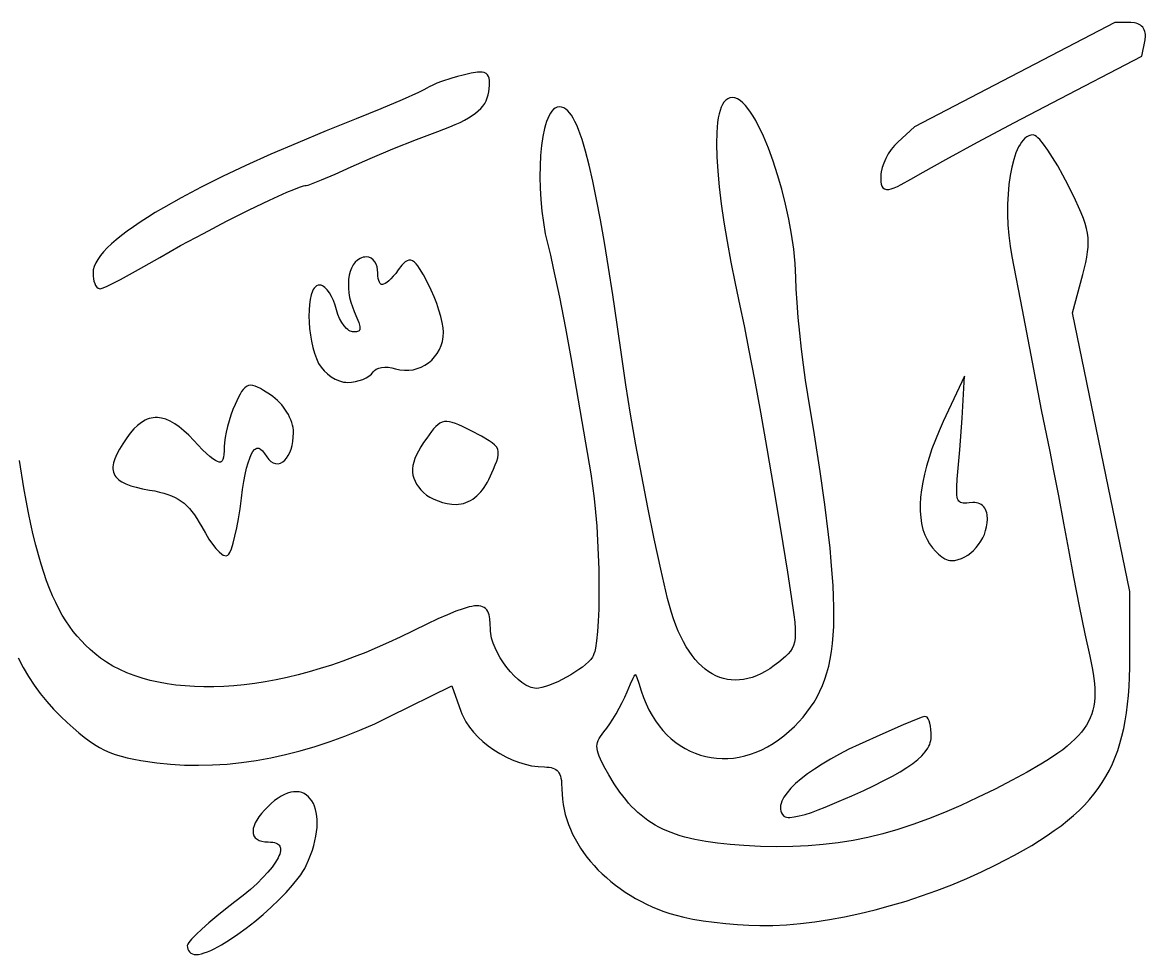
# Model space of a CAD drawing. Extents: x -592 to 638, y 287 to 852.
# Drawn here: x -27.4 to 36.1, y 402.1 to 454.7 of the extents above; entities that cross this region are included whole.
import ezdxf

# ---------------------------------------------------------------- set-up
doc = ezdxf.new("R2010")
doc.units = 0
doc.layers.add('COUCHE_1', color=18, linetype='CONTINUOUS')

msp = doc.modelspace()

# ---------------------------------------------------------------- linework, layer by layer
at = {"layer": 'COUCHE_1'}
for points in [[(34.333, 454.736), (23.029, 448.834), (22.081, 447.976), (21.887, 447.779), (21.706, 447.555), (21.542, 447.311), (21.399, 447.056), (21.281, 446.796), (21.191, 446.539), (21.134, 446.292), (21.118, 446.171), (21.113, 446.057), (21.124, 445.743), (21.144, 445.612), (21.178, 445.499), (21.238, 445.402), (21.328, 445.333), (21.44, 445.302), (21.566, 445.306), (21.706, 445.338), (21.868, 445.395), (22.056, 445.477), (22.275, 445.585), (22.815, 445.88), (23.514, 446.283), (24.784, 446.998), (26.58, 447.975), (28.664, 449.087), (30.795, 450.203), (35.87, 452.835), (36.051, 453.754), (36.073, 453.953), (36.071, 454.052), (36.058, 454.145), (36.036, 454.233), (36.005, 454.315), (35.963, 454.392), (35.913, 454.463), (35.854, 454.526), (35.786, 454.581), (35.711, 454.629), (35.629, 454.667), (35.541, 454.697), (35.444, 454.719), (35.244, 454.736)], [(-8.526, 449.29), (-10.218, 448.613), (-11.821, 447.947), (-13.331, 447.294), (-14.747, 446.655), (-16.065, 446.031), (-17.283, 445.425), (-18.398, 444.837), (-19.407, 444.27), (-19.872, 443.994), (-20.309, 443.723), (-20.718, 443.459), (-21.1, 443.2), (-21.453, 442.948), (-21.778, 442.702), (-22.074, 442.462), (-22.341, 442.228), (-22.579, 442.001), (-22.787, 441.78), (-22.964, 441.566), (-23.112, 441.357), (-23.229, 441.155), (-23.314, 440.957), (-23.366, 440.765), (-23.384, 440.58), (-23.377, 440.414), (-23.358, 440.26), (-23.328, 440.119), (-23.286, 439.994), (-23.234, 439.885), (-23.168, 439.795), (-23.083, 439.728), (-22.974, 439.7), (-22.818, 439.745), (-22.577, 439.851), (-22.244, 440.014), (-21.829, 440.228), (-20.806, 440.784), (-19.616, 441.463), (-18.433, 442.131), (-17.15, 442.824), (-15.836, 443.508), (-14.564, 444.145), (-13.406, 444.702), (-12.434, 445.143), (-12.041, 445.309), (-11.722, 445.432), (-11.488, 445.507), (-11.411, 445.525), (-11.349, 445.532), (-11.238, 445.555), (-11.047, 445.618), (-10.472, 445.843), (-9.697, 446.173), (-8.802, 446.576), (-7.723, 447.055), (-6.441, 447.591), (-5.118, 448.119), (-3.913, 448.575), (-3.227, 448.839), (-2.923, 448.967), (-2.647, 449.094), (-2.396, 449.221), (-2.169, 449.347), (-1.965, 449.475), (-1.783, 449.604), (-1.622, 449.737), (-1.482, 449.874), (-1.361, 450.016), (-1.259, 450.163), (-1.176, 450.317), (-1.111, 450.476), (-1.062, 450.643), (-1.029, 450.815), (-0.987, 451.177), (-0.979, 451.33), (-0.983, 451.465), (-1.001, 451.586), (-1.037, 451.693), (-1.096, 451.784), (-1.178, 451.855), (-1.279, 451.901), (-1.394, 451.925), (-1.524, 451.931), (-1.672, 451.923), (-2.025, 451.867), (-2.476, 451.767), (-2.79, 451.687), (-3.105, 451.597), (-3.698, 451.401), (-3.964, 451.301), (-4.196, 451.202), (-4.389, 451.108), (-4.529, 451.024), (-4.703, 450.923), (-5.002, 450.776), (-5.915, 450.364), (-7.134, 449.85)], [(-3.719, 436.484), (-3.645, 436.726), (-3.599, 436.981), (-3.584, 437.247), (-3.602, 437.498), (-3.654, 437.794), (-3.735, 438.127), (-3.841, 438.486), (-3.97, 438.862), (-4.118, 439.242), (-4.281, 439.618), (-4.455, 439.976), (-4.72, 440.476), (-4.94, 440.849), (-5.04, 440.994), (-5.134, 441.112), (-5.228, 441.203), (-5.327, 441.269), (-5.432, 441.305), (-5.541, 441.305), (-5.645, 441.271), (-5.743, 441.21), (-5.837, 441.128), (-5.933, 441.024), (-6.139, 440.76), (-6.286, 440.566), (-6.424, 440.4), (-6.554, 440.259), (-6.675, 440.144), (-6.786, 440.056), (-6.884, 439.993), (-6.969, 439.956), (-7.036, 439.942), (-7.087, 439.945), (-7.129, 439.963), (-7.169, 440), (-7.208, 440.062), (-7.242, 440.153), (-7.269, 440.273), (-7.286, 440.422), (-7.292, 440.603), (-7.304, 440.772), (-7.339, 440.935), (-7.395, 441.084), (-7.47, 441.217), (-7.563, 441.329), (-7.674, 441.416), (-7.8, 441.474), (-7.934, 441.493), (-8.032, 441.488), (-8.123, 441.473), (-8.21, 441.447), (-8.295, 441.412), (-8.444, 441.318), (-8.576, 441.192), (-8.688, 441.039), (-8.78, 440.864), (-8.853, 440.668), (-8.907, 440.455), (-8.942, 440.226), (-8.958, 439.985), (-8.954, 439.733), (-8.93, 439.473), (-8.886, 439.208), (-8.82, 438.94), (-8.733, 438.671), (-8.625, 438.407), (-8.473, 438.058), (-8.371, 437.782), (-8.317, 437.568), (-8.308, 437.49), (-8.31, 437.427), (-8.319, 437.381), (-8.335, 437.348), (-8.356, 437.323), (-8.388, 437.301), (-8.434, 437.282), (-8.495, 437.268), (-8.669, 437.255), (-8.729, 437.261), (-8.791, 437.277), (-8.856, 437.305), (-8.924, 437.344), (-8.994, 437.394), (-9.062, 437.454), (-9.202, 437.607), (-9.334, 437.793), (-9.452, 438.009), (-9.553, 438.248), (-9.633, 438.508), (-9.711, 438.777), (-9.806, 439.032), (-9.914, 439.265), (-10.032, 439.469), (-10.157, 439.641), (-10.286, 439.774), (-10.356, 439.828), (-10.428, 439.868), (-10.502, 439.895), (-10.581, 439.905), (-10.67, 439.892), (-10.752, 439.857), (-10.823, 439.803), (-10.884, 439.735), (-10.938, 439.654), (-10.985, 439.56), (-11.06, 439.347), (-11.117, 439.092), (-11.156, 438.805), (-11.179, 438.49), (-11.185, 438.154), (-11.174, 437.803), (-11.147, 437.444), (-11.104, 437.084), (-11.045, 436.728), (-10.969, 436.384), (-10.876, 436.057), (-10.767, 435.755), (-10.64, 435.483), (-10.502, 435.266), (-10.332, 435.064), (-10.137, 434.882), (-9.923, 434.724), (-9.696, 434.592), (-9.464, 434.493), (-9.344, 434.456), (-9.226, 434.429), (-9.109, 434.412), (-8.994, 434.406), (-8.774, 434.418), (-8.555, 434.452), (-8.343, 434.505), (-8.143, 434.576), (-7.959, 434.662), (-7.797, 434.762), (-7.661, 434.877), (-7.564, 434.997), (-7.527, 435.047), (-7.49, 435.084), (-7.382, 435.157), (-7.245, 435.213), (-7.081, 435.251), (-6.898, 435.268), (-6.701, 435.264), (-6.498, 435.236), (-6.287, 435.182), (-6.042, 435.121), (-5.791, 435.091), (-5.544, 435.092), (-5.303, 435.123), (-5.069, 435.183), (-4.845, 435.269), (-4.633, 435.38), (-4.434, 435.515), (-4.252, 435.671), (-4.087, 435.848), (-3.942, 436.043), (-3.818, 436.256)], [(25.847, 434.757), (24.648, 432.194), (24.412, 431.67), (24.199, 431.155), (24.009, 430.652), (23.843, 430.161), (23.7, 429.683), (23.581, 429.219), (23.485, 428.77), (23.414, 428.336), (23.367, 427.918), (23.344, 427.518), (23.346, 427.136), (23.373, 426.773), (23.425, 426.429), (23.502, 426.106), (23.605, 425.805), (23.735, 425.527), (23.875, 425.291), (24.033, 425.072), (24.203, 424.873), (24.382, 424.699), (24.564, 424.554), (24.745, 424.442), (24.922, 424.369), (25.012, 424.348), (25.098, 424.341), (25.295, 424.355), (25.488, 424.395), (25.677, 424.46), (25.86, 424.546), (26.037, 424.653), (26.205, 424.778), (26.363, 424.92), (26.51, 425.077), (26.646, 425.248), (26.768, 425.431), (26.876, 425.624), (26.967, 425.825), (27.04, 426.035), (27.095, 426.249), (27.129, 426.468), (27.141, 426.69), (27.125, 426.925), (27.104, 427.034), (27.075, 427.134), (27.037, 427.226), (26.991, 427.31), (26.935, 427.386), (26.87, 427.452), (26.796, 427.508), (26.715, 427.554), (26.627, 427.589), (26.532, 427.613), (26.432, 427.627), (26.324, 427.631), (26.102, 427.61), (25.972, 427.592), (25.862, 427.585), (25.768, 427.588), (25.689, 427.602), (25.626, 427.624), (25.574, 427.656), (25.53, 427.698), (25.493, 427.755), (25.46, 427.829), (25.435, 427.923), (25.417, 428.038), (25.406, 428.173), (25.409, 428.51), (25.441, 428.936), (25.583, 430.604), (25.706, 432.381)], [(-20.862, 431.981), (-21.071, 431.779), (-21.277, 431.542), (-21.481, 431.268), (-21.704, 430.939), (-21.889, 430.636), (-22.039, 430.357), (-22.151, 430.099), (-22.224, 429.862), (-22.246, 429.748), (-22.257, 429.638), (-22.257, 429.533), (-22.247, 429.431), (-22.224, 429.333), (-22.19, 429.24), (-22.144, 429.152), (-22.087, 429.068), (-22.018, 428.991), (-21.939, 428.918), (-21.85, 428.851), (-21.75, 428.787), (-21.523, 428.673), (-21.253, 428.572), (-20.941, 428.482), (-20.586, 428.401), (-20.188, 428.327), (-19.897, 428.274), (-19.629, 428.216), (-19.382, 428.151), (-19.154, 428.08), (-18.943, 428), (-18.748, 427.912), (-18.566, 427.813), (-18.396, 427.702), (-18.236, 427.579), (-18.083, 427.442), (-17.937, 427.289), (-17.795, 427.119), (-17.656, 426.931), (-17.518, 426.723), (-17.381, 426.495), (-17.24, 426.243), (-17.038, 425.887), (-16.834, 425.561), (-16.634, 425.275), (-16.443, 425.032), (-16.264, 424.84), (-16.102, 424.704), (-16.022, 424.655), (-15.943, 424.625), (-15.858, 424.617), (-15.773, 424.644), (-15.709, 424.707), (-15.657, 424.791), (-15.562, 425.016), (-15.464, 425.331), (-15.364, 425.726), (-15.265, 426.19), (-15.169, 426.709), (-15.079, 427.272), (-14.998, 427.864), (-14.931, 428.361), (-14.859, 428.809), (-14.784, 429.21), (-14.704, 429.564), (-14.62, 429.871), (-14.532, 430.129), (-14.442, 430.339), (-14.35, 430.498), (-14.258, 430.611), (-14.217, 430.645), (-14.176, 430.67), (-14.138, 430.686), (-14.101, 430.693), (-14.063, 430.692), (-14.021, 430.683), (-13.976, 430.665), (-13.928, 430.637), (-13.815, 430.541), (-13.693, 430.399), (-13.56, 430.203), (-13.454, 430.055), (-13.334, 429.939), (-13.205, 429.858), (-13.068, 429.817), (-12.929, 429.814), (-12.795, 429.849), (-12.669, 429.917), (-12.553, 430.014), (-12.448, 430.135), (-12.352, 430.281), (-12.269, 430.448), (-12.197, 430.636), (-12.139, 430.843), (-12.096, 431.067), (-12.069, 431.308), (-12.059, 431.564), (-12.066, 431.707), (-12.085, 431.853), (-12.116, 432), (-12.158, 432.148), (-12.212, 432.296), (-12.275, 432.443), (-12.348, 432.588), (-12.43, 432.732), (-12.619, 433.006), (-12.726, 433.139), (-12.84, 433.265), (-12.961, 433.385), (-13.088, 433.499), (-13.221, 433.604), (-13.359, 433.701), (-13.759, 433.956), (-13.929, 434.055), (-14.083, 434.134), (-14.223, 434.193), (-14.354, 434.23), (-14.48, 434.243), (-14.6, 434.227), (-14.711, 434.181), (-14.812, 434.108), (-14.903, 434.011), (-14.99, 433.891), (-15.075, 433.747), (-15.164, 433.579), (-15.359, 433.164), (-15.482, 432.875), (-15.596, 432.564), (-15.699, 432.241), (-15.788, 431.915), (-15.863, 431.597), (-15.919, 431.294), (-15.955, 431.017), (-15.968, 430.777), (-15.973, 430.538), (-15.988, 430.339), (-16.014, 430.177), (-16.05, 430.054), (-16.093, 429.972), (-16.14, 429.923), (-16.158, 429.914), (-16.179, 429.907), (-16.25, 429.907), (-16.345, 429.934), (-16.467, 429.996), (-16.614, 430.094), (-16.783, 430.229), (-16.976, 430.4), (-17.191, 430.607), (-17.696, 431.133), (-17.977, 431.423), (-18.249, 431.677), (-18.514, 431.895), (-18.77, 432.076), (-19.021, 432.22), (-19.267, 432.326), (-19.507, 432.394), (-19.628, 432.414), (-19.746, 432.424), (-19.864, 432.424), (-19.98, 432.414), (-20.095, 432.393), (-20.209, 432.363), (-20.321, 432.323), (-20.434, 432.273), (-20.649, 432.146)], [(-4.993, 428.507), (-4.861, 428.346), (-4.706, 428.183), (-4.546, 428.047), (-4.351, 427.922), (-4.13, 427.81), (-3.889, 427.712), (-3.636, 427.632), (-3.377, 427.572), (-3.119, 427.533), (-2.869, 427.52), (-2.728, 427.526), (-2.59, 427.545), (-2.453, 427.576), (-2.319, 427.62), (-2.187, 427.674), (-2.059, 427.74), (-1.934, 427.816), (-1.813, 427.903), (-1.696, 427.999), (-1.584, 428.106), (-1.478, 428.221), (-1.376, 428.346), (-1.28, 428.479), (-1.19, 428.621), (-1.106, 428.77), (-1.03, 428.927), (-0.763, 429.513), (-0.661, 429.753), (-0.58, 429.964), (-0.523, 430.152), (-0.492, 430.322), (-0.49, 430.48), (-0.523, 430.627), (-0.592, 430.762), (-0.695, 430.885), (-0.829, 431), (-0.996, 431.115), (-1.43, 431.361), (-2.02, 431.667), (-2.516, 431.916), (-2.726, 432.014), (-2.915, 432.091), (-3.087, 432.15), (-3.245, 432.187), (-3.394, 432.203), (-3.534, 432.195), (-3.667, 432.161), (-3.792, 432.101), (-3.911, 432.018), (-4.027, 431.913), (-4.143, 431.786), (-4.264, 431.635), (-4.531, 431.266), (-4.708, 431.007), (-4.862, 430.763), (-4.995, 430.532), (-5.106, 430.313), (-5.195, 430.104), (-5.263, 429.904), (-5.308, 429.712), (-5.332, 429.526), (-5.332, 429.345), (-5.309, 429.17), (-5.263, 428.999), (-5.194, 428.832), (-5.104, 428.668)], [(23.608, 415.539), (23.46, 415.5), (23.206, 415.405), (22.387, 415.067), (21.241, 414.567), (19.889, 413.957), (19.319, 413.686), (18.779, 413.409), (18.273, 413.13), (17.801, 412.849), (17.367, 412.569), (16.972, 412.291), (16.618, 412.016), (16.307, 411.747), (16.04, 411.485), (15.82, 411.23), (15.648, 410.986), (15.58, 410.865), (15.526, 410.747), (15.486, 410.632), (15.459, 410.519), (15.448, 410.408), (15.452, 410.299), (15.474, 410.195), (15.513, 410.095), (15.569, 410.003), (15.647, 409.912), (15.711, 409.871), (15.792, 409.849), (15.882, 409.839), (15.985, 409.84), (16.223, 409.867), (16.511, 409.925), (16.839, 410.01), (17.2, 410.122), (17.585, 410.258), (17.984, 410.416), (18.77, 410.748), (19.491, 411.062), (20.151, 411.36), (20.752, 411.643), (21.294, 411.913), (21.78, 412.171), (22.213, 412.417), (22.593, 412.654), (22.922, 412.883), (23.204, 413.104), (23.439, 413.321), (23.629, 413.535), (23.775, 413.746), (23.833, 413.853), (23.88, 413.96), (23.916, 414.066), (23.942, 414.173), (23.957, 414.28), (23.962, 414.386), (23.957, 414.603), (23.942, 414.805), (23.918, 414.989), (23.885, 415.152), (23.845, 415.291), (23.795, 415.405), (23.73, 415.49), (23.675, 415.525)], [(-17.978, 402.769), (-18.031, 402.683), (-18.057, 402.605), (-18.053, 402.496), (-18.029, 402.4), (-17.985, 402.314), (-17.924, 402.239), (-17.849, 402.177), (-17.762, 402.131), (-17.665, 402.102), (-17.562, 402.093), (-17.418, 402.103), (-17.264, 402.133), (-17.099, 402.18), (-16.922, 402.244), (-16.735, 402.323), (-16.538, 402.417), (-16.12, 402.644), (-15.674, 402.919), (-15.207, 403.235), (-14.73, 403.586), (-14.25, 403.963), (-13.775, 404.36), (-13.315, 404.77), (-12.878, 405.187), (-12.473, 405.602), (-12.107, 406.01), (-11.791, 406.403), (-11.653, 406.594), (-11.531, 406.777), (-11.426, 406.955), (-11.338, 407.124), (-11.207, 407.415), (-11.092, 407.701), (-10.994, 407.979), (-10.911, 408.251), (-10.844, 408.516), (-10.792, 408.772), (-10.754, 409.02), (-10.73, 409.259), (-10.72, 409.487), (-10.724, 409.706), (-10.741, 409.913), (-10.771, 410.109), (-10.814, 410.293), (-10.869, 410.464), (-10.937, 410.621), (-11.017, 410.765), (-11.109, 410.893), (-11.213, 411.006), (-11.328, 411.101), (-11.455, 411.179), (-11.591, 411.236), (-11.737, 411.273), (-11.89, 411.29), (-12.051, 411.284), (-12.217, 411.257), (-12.389, 411.208), (-12.566, 411.137), (-12.747, 411.044), (-12.933, 410.927), (-13.124, 410.788), (-13.318, 410.624), (-13.517, 410.437), (-13.705, 410.24), (-13.869, 410.049), (-14.009, 409.866), (-14.125, 409.691), (-14.217, 409.523), (-14.285, 409.363), (-14.328, 409.21), (-14.345, 409.066), (-14.333, 408.929), (-14.291, 408.803), (-14.218, 408.693), (-14.117, 408.603), (-13.992, 408.535), (-13.844, 408.487), (-13.675, 408.459), (-13.488, 408.45), (-13.351, 408.445), (-13.233, 408.432), (-13.13, 408.411), (-13.043, 408.383), (-12.97, 408.349), (-12.912, 408.31), (-12.867, 408.266), (-12.832, 408.218), (-12.808, 408.163), (-12.793, 408.101), (-12.787, 408.03), (-12.793, 407.95), (-12.81, 407.861), (-12.838, 407.763), (-12.879, 407.658), (-12.932, 407.547), (-13.076, 407.301), (-13.267, 407.032), (-13.505, 406.743), (-13.789, 406.435), (-14.119, 406.111), (-14.493, 405.773), (-14.91, 405.422), (-15.369, 405.061), (-15.896, 404.652), (-16.39, 404.254), (-16.839, 403.877), (-17.233, 403.531), (-17.561, 403.225), (-17.812, 402.969)]]:
    msp.add_lwpolyline(points, close=True, dxfattribs=at)
msp.add_lwpolyline([(-27.609, 418.847), (-27.33, 418.306), (-27.03, 417.793), (-26.71, 417.304), (-26.367, 416.838), (-26.001, 416.39), (-25.61, 415.958), (-25.193, 415.54), (-24.836, 415.201), (-24.502, 414.896), (-24.187, 414.622), (-23.886, 414.377), (-23.595, 414.158), (-23.308, 413.963), (-23.022, 413.791), (-22.733, 413.64), (-22.435, 413.507), (-22.126, 413.391), (-21.801, 413.289), (-21.456, 413.2), (-21.086, 413.121), (-20.686, 413.05), (-19.783, 412.922), (-19.008, 412.842), (-18.223, 412.796), (-17.428, 412.782), (-16.625, 412.802), (-15.814, 412.854), (-14.996, 412.938), (-14.172, 413.055), (-13.343, 413.204), (-12.51, 413.385), (-11.674, 413.597), (-10.835, 413.841), (-9.995, 414.117), (-9.153, 414.423), (-8.312, 414.761), (-7.472, 415.129), (-6.634, 415.528), (-3.107, 417.274), (-2.609, 415.845), (-2.55, 415.69), (-2.48, 415.535), (-2.316, 415.233), (-2.118, 414.938), (-1.89, 414.652), (-1.635, 414.379), (-1.356, 414.119), (-1.056, 413.874), (-0.737, 413.647), (-0.404, 413.439), (-0.058, 413.252), (0.298, 413.089), (0.66, 412.95), (1.026, 412.838), (1.392, 412.756), (1.757, 412.705), (2.113, 412.688), (2.256, 412.684), (2.383, 412.672), (2.496, 412.652), (2.596, 412.624), (2.684, 412.587), (2.76, 412.543), (2.827, 412.49), (2.886, 412.427), (2.937, 412.354), (2.981, 412.267), (3.019, 412.167), (3.049, 412.052), (3.073, 411.921), (3.089, 411.777), (3.103, 411.434), (3.11, 411.148), (3.134, 410.859), (3.173, 410.572), (3.226, 410.287), (3.295, 410.004), (3.377, 409.723), (3.474, 409.445), (3.585, 409.17), (3.708, 408.898), (3.845, 408.63), (3.995, 408.366), (4.157, 408.106), (4.331, 407.851), (4.517, 407.601), (4.715, 407.356), (4.924, 407.116), (5.143, 406.883), (5.374, 406.656), (5.615, 406.435), (5.865, 406.221), (6.126, 406.015), (6.396, 405.815), (6.675, 405.624), (6.963, 405.441), (7.26, 405.266), (7.565, 405.1), (7.878, 404.944), (8.198, 404.796), (8.526, 404.659), (8.861, 404.531), (9.203, 404.414), (9.552, 404.308), (9.984, 404.2), (10.501, 404.098), (11.081, 404.003), (11.708, 403.919), (12.362, 403.847), (13.023, 403.79), (13.672, 403.75), (14.292, 403.73), (15.027, 403.734), (15.792, 403.771), (16.582, 403.839), (17.395, 403.938), (18.226, 404.065), (19.073, 404.222), (19.931, 404.406), (20.798, 404.616), (21.67, 404.853), (22.543, 405.114), (23.414, 405.399), (24.279, 405.708), (25.135, 406.038), (25.979, 406.39), (26.807, 406.763), (27.615, 407.155), (28.158, 407.434), (28.677, 407.71), (29.171, 407.985), (29.642, 408.26), (30.09, 408.535), (30.516, 408.812), (30.919, 409.09), (31.3, 409.371), (31.661, 409.655), (32, 409.944), (32.32, 410.237), (32.62, 410.537), (32.9, 410.843), (33.162, 411.156), (33.405, 411.478), (33.63, 411.808), (33.838, 412.148), (34.029, 412.498), (34.203, 412.86), (34.361, 413.232), (34.503, 413.617), (34.63, 414.016), (34.743, 414.427), (34.842, 414.854), (34.927, 415.296), (34.999, 415.753), (35.058, 416.228), (35.106, 416.72), (35.142, 417.23), (35.167, 417.76), (35.182, 418.309), (35.187, 418.879), (35.187, 422.598), (31.948, 438.334), (32.528, 440.504), (32.697, 441.184), (32.758, 441.488), (32.803, 441.774), (32.829, 442.046), (32.837, 442.31), (32.825, 442.571), (32.792, 442.833), (32.737, 443.1), (32.661, 443.378), (32.561, 443.671), (32.439, 443.984), (32.292, 444.323), (32.12, 444.693), (31.698, 445.546), (31.404, 446.106), (31.111, 446.63), (30.826, 447.104), (30.556, 447.519), (30.31, 447.864), (30.093, 448.127), (29.995, 448.227), (29.905, 448.304), (29.817, 448.358), (29.729, 448.381), (29.598, 448.367), (29.48, 448.33), (29.368, 448.271), (29.263, 448.193), (29.165, 448.096), (29.073, 447.982), (28.986, 447.852), (28.904, 447.708), (28.827, 447.548), (28.755, 447.374), (28.626, 446.991), (28.516, 446.559), (28.425, 446.085), (28.355, 445.576), (28.307, 445.037), (28.281, 444.474), (28.279, 443.893), (28.301, 443.3), (28.348, 442.702), (28.422, 442.103), (28.523, 441.513), (29.106, 438.501), (29.665, 435.547), (30.18, 432.866), (30.658, 430.513), (30.881, 429.419), (31.155, 428.007), (31.446, 426.457), (31.717, 424.953), (32.001, 423.414), (32.323, 421.768), (32.644, 420.213), (32.924, 418.948), (33.065, 418.283), (33.119, 417.974), (33.162, 417.677), (33.192, 417.392), (33.211, 417.119), (33.216, 416.857), (33.207, 416.605), (33.185, 416.362), (33.149, 416.128), (33.097, 415.902), (33.031, 415.682), (32.949, 415.469), (32.85, 415.26), (32.734, 415.055), (32.601, 414.853), (32.449, 414.653), (32.279, 414.455), (32.088, 414.257), (31.878, 414.06), (31.646, 413.862), (31.393, 413.663), (31.118, 413.461), (30.821, 413.257), (30.5, 413.05), (30.157, 412.838), (29.396, 412.4), (28.536, 411.936), (27.571, 411.442), (26.584, 410.958), (25.632, 410.517), (24.709, 410.118), (23.813, 409.759), (22.937, 409.44), (22.078, 409.16), (21.231, 408.917), (20.391, 408.71), (19.554, 408.539), (18.715, 408.402), (17.87, 408.298), (17.013, 408.227), (16.141, 408.187), (15.249, 408.178), (14.332, 408.197), (13.386, 408.245), (12.61, 408.305), (11.891, 408.381), (11.227, 408.475), (10.612, 408.59), (10.043, 408.727), (9.776, 408.804), (9.518, 408.887), (9.271, 408.977), (9.032, 409.073), (8.802, 409.177), (8.58, 409.287), (8.366, 409.405), (8.16, 409.531), (7.96, 409.664), (7.766, 409.806), (7.578, 409.956), (7.395, 410.115), (7.217, 410.283), (7.043, 410.46), (6.873, 410.646), (6.707, 410.842), (6.381, 411.266), (6.063, 411.732), (5.75, 412.243), (5.475, 412.728), (5.275, 413.129), (5.202, 413.301), (5.147, 413.458), (5.11, 413.601), (5.089, 413.732), (5.083, 413.853), (5.093, 413.966), (5.118, 414.077), (5.157, 414.186), (5.212, 414.298), (5.283, 414.413), (5.478, 414.669), (5.635, 414.872), (5.806, 415.117), (5.983, 415.394), (6.161, 415.693), (6.336, 416.005), (6.502, 416.321), (6.653, 416.633), (6.785, 416.93), (6.976, 417.383), (7.122, 417.702), (7.18, 417.809), (7.228, 417.879), (7.251, 417.901), (7.261, 417.891), (7.297, 417.831), (7.341, 417.732), (7.449, 417.428), (7.586, 416.994), (7.714, 416.619), (7.859, 416.261), (8.019, 415.921), (8.196, 415.6), (8.386, 415.297), (8.591, 415.014), (8.808, 414.75), (9.038, 414.505), (9.279, 414.28), (9.532, 414.075), (9.794, 413.89), (10.065, 413.725), (10.345, 413.581), (10.633, 413.458), (10.928, 413.356), (11.228, 413.274), (11.535, 413.215), (11.845, 413.176), (12.16, 413.159), (12.477, 413.165), (12.797, 413.192), (13.118, 413.241), (13.44, 413.312), (13.761, 413.406), (14.082, 413.523), (14.401, 413.662), (14.718, 413.824), (15.031, 414.009), (15.341, 414.217), (15.646, 414.449), (15.945, 414.703), (16.238, 414.981), (16.49, 415.243), (16.727, 415.508), (16.948, 415.78), (17.155, 416.06), (17.346, 416.35), (17.522, 416.651), (17.683, 416.965), (17.829, 417.293), (17.96, 417.637), (18.076, 417.999), (18.176, 418.38), (18.262, 418.781), (18.333, 419.205), (18.389, 419.653), (18.431, 420.126), (18.458, 420.627), (18.471, 421.156), (18.469, 421.717), (18.454, 422.309), (18.424, 422.936), (18.38, 423.599), (18.322, 424.298), (18.25, 425.037), (18.165, 425.818), (17.953, 427.506), (17.686, 429.379), (17.365, 431.448), (16.991, 433.728), (16.865, 434.531), (16.745, 435.394), (16.635, 436.292), (16.537, 437.197), (16.453, 438.081), (16.386, 438.917), (16.34, 439.677), (16.317, 440.337), (16.304, 440.721), (16.28, 441.117), (16.245, 441.522), (16.2, 441.934), (16.08, 442.773), (15.925, 443.624), (15.74, 444.475), (15.527, 445.313), (15.291, 446.128), (15.036, 446.908), (14.767, 447.641), (14.487, 448.315), (14.343, 448.628), (14.199, 448.92), (14.054, 449.193), (13.908, 449.444), (13.762, 449.672), (13.616, 449.875), (13.47, 450.053), (13.325, 450.204), (13.179, 450.327), (13.032, 450.419), (12.882, 450.478), (12.731, 450.499), (12.595, 450.482), (12.469, 450.431), (12.357, 450.349), (12.26, 450.24), (12.175, 450.107), (12.101, 449.951), (12.038, 449.771), (11.985, 449.568), (11.94, 449.342), (11.903, 449.094), (11.876, 448.824), (11.856, 448.53), (11.842, 447.881), (11.861, 447.148), (11.912, 446.335), (11.995, 445.446), (12.11, 444.484), (12.257, 443.454), (12.435, 442.359), (12.645, 441.203), (12.886, 439.989), (13.158, 438.723), (13.394, 437.608), (13.669, 436.217), (13.978, 434.579), (14.315, 432.722), (14.676, 430.675), (15.055, 428.467), (15.447, 426.126), (15.847, 423.681), (16.064, 422.32), (16.211, 421.279), (16.257, 420.862), (16.283, 420.505), (16.29, 420.201), (16.276, 419.944), (16.241, 419.726), (16.186, 419.54), (16.111, 419.376), (16.013, 419.226), (15.889, 419.082), (15.74, 418.935), (15.354, 418.61), (15.098, 418.413), (14.843, 418.238), (14.591, 418.084), (14.341, 417.951), (14.093, 417.84), (13.848, 417.749), (13.607, 417.679), (13.369, 417.629), (13.134, 417.599), (12.903, 417.59), (12.675, 417.6), (12.452, 417.629), (12.232, 417.678), (12.017, 417.746), (11.805, 417.833), (11.598, 417.94), (11.395, 418.065), (11.197, 418.21), (11.004, 418.374), (10.816, 418.557), (10.634, 418.759), (10.457, 418.98), (10.286, 419.219), (10.122, 419.478), (9.965, 419.755), (9.814, 420.05), (9.671, 420.364), (9.536, 420.696), (9.408, 421.045), (9.289, 421.413), (9.178, 421.798), (9.075, 422.202), (8.695, 423.851), (8.321, 425.57), (7.957, 427.332), (7.611, 429.11), (7.285, 430.877), (6.986, 432.607), (6.718, 434.271), (6.488, 435.845), (6.229, 437.672), (5.98, 439.357), (5.74, 440.904), (5.509, 442.315), (5.284, 443.593), (5.066, 444.744), (4.853, 445.769), (4.646, 446.672), (4.442, 447.458), (4.24, 448.128), (4.14, 448.423), (4.041, 448.69), (3.941, 448.93), (3.841, 449.144), (3.74, 449.333), (3.639, 449.497), (3.536, 449.637), (3.43, 449.753), (3.32, 449.845), (3.206, 449.913), (3.088, 449.955), (2.964, 449.969), (2.845, 449.953), (2.732, 449.904), (2.63, 449.83), (2.538, 449.732), (2.454, 449.614), (2.377, 449.476), (2.306, 449.32), (2.24, 449.147), (2.18, 448.956), (2.125, 448.749), (2.031, 448.292), (1.956, 447.782), (1.903, 447.227), (1.872, 446.636), (1.862, 446.017), (1.875, 445.379), (1.911, 444.731), (1.971, 444.08), (2.056, 443.435), (2.166, 442.805), (2.302, 442.2), (2.451, 441.585), (2.615, 440.867), (2.965, 439.218), (3.311, 437.464), (3.61, 435.813), (4.732, 429.237), (4.834, 428.569), (4.925, 427.848), (5.003, 427.085), (5.068, 426.293), (5.12, 425.483), (5.159, 424.668), (5.185, 423.859), (5.198, 423.068), (5.198, 422.308), (5.184, 421.59), (5.157, 420.927), (5.117, 420.331), (5.063, 419.815), (4.996, 419.389), (4.958, 419.217), (4.917, 419.073), (4.875, 418.96), (4.832, 418.881), (4.736, 418.757), (4.606, 418.622), (4.446, 418.479), (4.261, 418.332), (4.056, 418.183), (3.834, 418.036), (3.6, 417.891), (3.359, 417.753), (3.113, 417.623), (2.868, 417.503), (2.627, 417.395), (2.395, 417.303), (2.176, 417.228), (1.975, 417.172), (1.798, 417.137), (1.647, 417.126), (1.561, 417.131), (1.468, 417.147), (1.372, 417.174), (1.274, 417.21), (1.063, 417.315), (0.848, 417.456), (0.629, 417.63), (0.412, 417.833), (0.199, 418.06), (-0.005, 418.307), (-0.198, 418.57), (-0.375, 418.843), (-0.534, 419.124), (-0.671, 419.407), (-0.782, 419.687), (-0.866, 419.961), (-0.918, 420.225), (-0.931, 420.348), (-0.935, 420.471), (-0.942, 420.777), (-0.964, 421.046), (-1.01, 421.276), (-1.045, 421.381), (-1.089, 421.474), (-1.144, 421.558), (-1.211, 421.63), (-1.289, 421.69), (-1.379, 421.735), (-1.479, 421.766), (-1.588, 421.783), (-1.707, 421.787), (-1.836, 421.779), (-1.977, 421.759), (-2.131, 421.726), (-2.476, 421.627), (-2.884, 421.481), (-3.358, 421.287), (-3.905, 421.046), (-4.53, 420.756), (-6.037, 420.027), (-6.685, 419.718), (-7.332, 419.427), (-7.978, 419.154), (-8.623, 418.899), (-9.266, 418.661), (-9.906, 418.442), (-10.543, 418.24), (-11.175, 418.056), (-11.803, 417.89), (-12.425, 417.742), (-13.041, 417.612), (-13.65, 417.501), (-14.251, 417.407), (-14.844, 417.331), (-15.428, 417.274), (-16.002, 417.235), (-16.566, 417.214), (-17.118, 417.211), (-17.659, 417.226), (-18.187, 417.26), (-18.701, 417.312), (-19.202, 417.382), (-19.688, 417.471), (-20.158, 417.578), (-20.613, 417.703), (-21.05, 417.847), (-21.471, 418.009), (-21.873, 418.189), (-22.256, 418.387), (-22.619, 418.604), (-22.963, 418.84), (-23.287, 419.094), (-23.548, 419.323), (-23.8, 419.561), (-24.042, 419.811), (-24.275, 420.072), (-24.498, 420.347), (-24.713, 420.637), (-24.919, 420.943), (-25.118, 421.267), (-25.309, 421.61), (-25.493, 421.974), (-25.671, 422.359), (-25.842, 422.768), (-26.007, 423.202), (-26.166, 423.662), (-26.321, 424.149), (-26.47, 424.666), (-26.615, 425.212), (-26.755, 425.791), (-26.892, 426.402), (-27.025, 427.047), (-27.155, 427.728), (-27.283, 428.446), (-27.531, 429.999)], dxfattribs=at)

doc.saveas('drawing.dxf')
